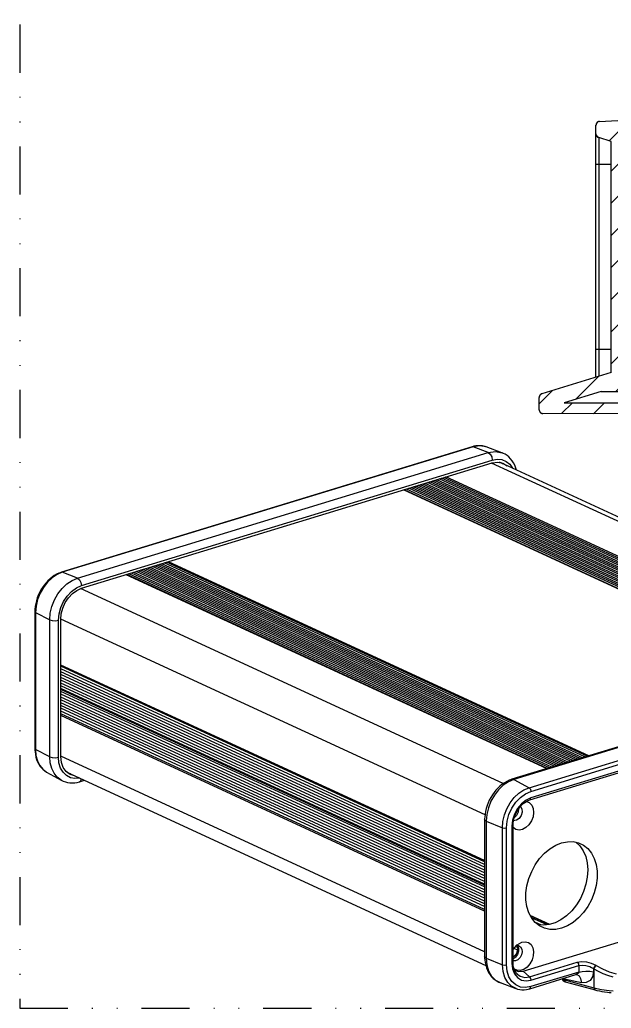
# Model space of a CAD drawing. Header units: millimetres. Extents: x 555 to 820, y -31 to 211.
# Drawn here: x 555.1 to 633.1, y -31.5 to 99 of the extents above; entities that cross this region are included whole.
import ezdxf

# ---------------------------------------------------------------- set-up
doc = ezdxf.new("R2010")
doc.units = ezdxf.units.MM
doc.linetypes.add('DIVIDE', pattern=[31.75, 12.7, -6.35, 0, -6.35, 0, -6.35])
doc.layers.add('1', color=7, linetype='Continuous')

# ---------------------------------------------------------------- blocks, each defined once
blk = doc.blocks.new('A$C312572CB')
at = {"layer": '1', "color": 7}
for p, q in [((72.17, 90.15), (4.38, 69.44)), ((72.3, 90.14), (4.51, 69.43)), ((72.45, 90.23), (72.17, 90.15)), ((72.23, 90.16), (72.17, 90.15)), ((72.3, 90.14), (72.23, 90.16)), ((73.42, 90.31), (72.3, 90.14)), ((74.81, 89.18), (72.3, 90.14)), ((72.73, 90.28), (72.45, 90.23)), ((73.11, 90.32), (72.73, 90.28)), ((73.49, 90.32), (73.11, 90.32)), ((74.48, 90.12), (73.42, 90.31)), ((73.86, 90.29), (73.49, 90.32)), ((74.21, 90.21), (73.86, 90.29)), ((74.27, 90.18), (74.21, 90.21)), ((74.33, 90.16), (74.27, 90.18)), ((77.06, 89.16), (74.48, 90.12)), ((7.02, 68.47), (74.81, 89.18)), ((74.81, 89.18), (75.99, 89.36)), ((74.81, 89.18), (75.14, 88.92)), ((75.14, 88.92), (75.38, 88.47)), ((75.38, 88.47), (75.47, 87.95)), ((75.47, 87.95), (76.28, 88.09)), ((75.99, 89.36), (77.1, 89.15)), ((76.28, 88.09), (77.05, 88.02)), ((77.34, 89.03), (77.09, 89.13)), ((77.57, 88.92), (77.34, 89.03)), ((77.9, 88.71), (77.57, 88.92)), ((78.21, 88.46), (77.9, 88.71)), ((78.5, 88.17), (78.21, 88.46)), ((78.75, 87.85), (78.5, 88.17)), ((7.68, 67.24), (75.47, 87.95)), ((7.68, 66.79), (75.47, 87.5)), ((144.71, 55.45), (75.33, 87.46)), ((75.47, 87.5), (76.37, 87.63)), ((76.37, 87.63), (77.22, 87.46)), ((145.69, 55.75), (76.64, 87.6)), ((76.94, 87.55), (77.1, 87.44)), ((77.05, 88.02), (77.75, 87.74)), ((77.1, 87.44), (77.25, 87.32)), ((77.22, 87.46), (77.93, 87.01)), ((77.75, 87.74), (78.34, 87.26)), ((78.34, 87.26), (78.8, 86.6)), ((78.98, 87.5), (78.75, 87.85)), ((79.18, 87.12), (78.98, 87.5)), ((79.46, 86.3), (79.18, 87.12)), ((136.09, 52.82), (66.71, 84.83)), ((136.49, 52.94), (67.11, 84.95)), ((136.87, 53.06), (67.49, 85.06)), ((137.19, 53.15), (67.81, 85.16)), ((131.06, 51.28), (61.68, 83.29)), ((131.44, 51.4), (62.06, 83.4)), ((131.84, 51.52), (62.46, 83.52)), ((132.22, 51.64), (62.84, 83.64)), ((132.61, 51.76), (63.23, 83.76)), ((132.99, 51.87), (63.61, 83.88)), ((133.39, 51.99), (64.01, 84)), ((133.77, 52.11), (64.39, 84.11)), ((134.17, 52.23), (64.79, 84.24)), ((134.54, 52.35), (65.16, 84.35)), ((134.94, 52.47), (65.56, 84.47)), ((135.32, 52.58), (65.94, 84.59)), ((135.72, 52.71), (66.34, 84.71)), ((130.21, 51.02), (60.83, 83.03)), ((130.29, 51.05), (60.91, 83.05)), ((130.67, 51.16), (61.29, 83.17)), ((88.4, 38.25), (19.02, 70.25)), ((88.78, 38.37), (19.4, 70.37)), ((89.18, 38.49), (19.8, 70.49)), ((89.56, 38.6), (20.18, 70.61)), ((89.96, 38.72), (20.58, 70.73)), ((90.33, 38.84), (20.95, 70.84)), ((90.73, 38.96), (21.35, 70.97)), ((91.11, 39.08), (21.73, 71.08)), ((91.42, 39.17), (22.05, 71.18)), ((2.82, 68.52), (2.06, 67.79)), ((2.84, 68.64), (2.49, 68.36)), ((3.65, 69.07), (2.82, 68.52)), ((3.2, 68.89), (2.84, 68.64)), ((3.58, 69.11), (3.2, 68.89)), ((3.96, 69.29), (3.58, 69.11)), ((4.51, 69.43), (3.65, 69.07)), ((4.17, 69.37), (3.96, 69.29)), ((4.38, 69.44), (4.17, 69.37)), ((4.44, 69.45), (4.38, 69.44)), ((4.51, 69.43), (4.44, 69.45)), ((7.02, 68.47), (4.51, 69.43)), ((84.44, 37.04), (15.06, 69.04)), ((84.53, 37.07), (15.15, 69.07)), ((84.9, 37.18), (15.52, 69.19)), ((85.3, 37.3), (15.92, 69.31)), ((85.68, 37.42), (16.3, 69.42)), ((86.08, 37.54), (16.7, 69.54)), ((86.46, 37.65), (17.08, 69.66)), ((86.85, 37.78), (17.47, 69.78)), ((87.23, 37.89), (17.85, 69.9)), ((87.63, 38.01), (18.25, 70.02)), ((88.01, 38.13), (18.63, 70.13)), ((1.39, 66.93), (0.84, 65.97)), ((1.25, 66.94), (1, 66.53)), ((1.53, 67.33), (1.25, 66.94)), ((2.06, 67.79), (1.39, 66.93)), ((1.83, 67.7), (1.53, 67.33)), ((2.15, 68.04), (1.83, 67.7)), ((2.49, 68.36), (2.15, 68.04)), ((4.48, 66.77), (5.27, 67.52)), ((5.27, 67.52), (6.13, 68.09)), ((6.13, 68.09), (7.02, 68.47)), ((6.84, 66.86), (7.68, 67.24)), ((7.02, 68.47), (7.35, 68.21)), ((7.35, 68.21), (7.59, 67.76)), ((7.59, 67.76), (7.68, 67.24)), ((0.56, 65.65), (0.39, 65.2)), ((0.84, 65.97), (0.43, 64.93)), ((0.77, 66.1), (0.56, 65.65)), ((1, 66.53), (0.77, 66.1)), ((3.21, 64.88), (3.78, 65.88)), ((3.78, 65.88), (4.48, 66.77)), ((4.71, 64.62), (5.31, 65.52)), ((5, 64.43), (5.55, 65.24)), ((5.31, 65.52), (6.03, 66.28)), ((5.55, 65.24), (6.2, 65.93)), ((6.03, 66.28), (6.84, 66.86)), ((6.2, 65.93), (6.92, 66.45)), ((6.92, 66.45), (7.68, 66.79)), ((77.29, 34.57), (7.54, 66.74)), ((0.06, 63.8), (0.01, 63.33)), ((0.14, 64.27), (0.06, 63.8)), ((0.18, 63.86), (0.1, 62.81)), ((0.25, 64.73), (0.14, 64.27)), ((0.43, 64.93), (0.18, 63.86)), ((0.39, 65.2), (0.25, 64.73)), ((2.53, 62.7), (2.79, 63.8)), ((2.79, 63.8), (3.21, 64.88)), ((3.98, 62.57), (4.26, 63.62)), ((4.26, 63.62), (4.71, 64.62)), ((4.6, 63.53), (5, 64.43)), ((0.01, 63.33), (0, 63.12)), ((0, 63.12), (0, 62.92)), ((0.02, 62.86), (0, 62.92)), ((0, 62.92), (0, 40.31)), ((0.1, 62.81), (0.02, 62.86)), ((0.1, 62.81), (0.1, 40.19)), ((0.1, 62.81), (2.44, 61.6)), ((2.44, 61.6), (2.53, 62.7)), ((3.88, 61.53), (3.98, 62.57)), ((4.26, 61.65), (4.34, 62.59)), ((4.34, 62.59), (4.6, 63.53)), ((2.44, 38.99), (2.44, 61.6)), ((2.44, 61.6), (2.86, 61.48)), ((2.86, 61.48), (3.39, 61.45)), ((3.39, 61.45), (3.88, 61.53)), ((3.88, 38.92), (3.88, 61.53)), ((74.27, 29.42), (4.26, 61.72)), ((4.26, 39.03), (4.26, 61.65)), ((146.51, 56), (78.72, 35.29)), ((146.83, 55.96), (79.04, 35.24)), ((74.21, 21.85), (4.26, 54.12)), ((74.21, 21.68), (4.26, 53.95)), ((81.55, 33.89), (149.34, 54.61)), ((81.85, 33.29), (149.64, 54)), ((74.21, 21.21), (4.26, 53.48)), ((74.21, 20.75), (4.26, 53.02)), ((74.21, 20.29), (4.26, 52.56)), ((81.68, 31.89), (149.47, 52.6)), ((149.64, 52.93), (81.85, 32.22)), ((74.21, 19.82), (4.26, 52.09)), ((74.21, 19.36), (4.26, 51.63)), ((74.21, 18.9), (4.26, 51.16)), ((74.21, 18.43), (4.26, 50.7)), ((74.21, 17.97), (4.26, 50.24)), ((74.21, 17.8), (4.26, 50.07)), ((74.21, 17.8), (4.26, 50.07)), ((74.21, 17.51), (4.26, 49.77)), ((74.21, 17.04), (4.26, 49.31)), ((74.21, 16.58), (4.26, 48.85)), ((74.21, 16.12), (4.26, 48.38)), ((74.21, 15.65), (4.26, 47.92)), ((74.21, 15.19), (4.26, 47.46)), ((74.21, 14.73), (4.26, 46.99)), ((74.21, 14.26), (4.26, 46.53)), ((74.21, 13.8), (4.26, 46.07)), ((74.21, 13.51), (4.26, 45.78)), ((0.02, 40.25), (0, 40.31)), ((0, 40.31), (0, 40.06)), ((0, 40.06), (0.02, 39.82)), ((0.1, 40.19), (0.02, 40.25)), ((0.02, 39.82), (0.07, 39.38)), ((0.07, 39.38), (0.16, 38.95)), ((0.1, 40.19), (0.17, 39.23)), ((2.44, 38.99), (0.1, 40.19)), ((0.17, 39.23), (0.41, 38.34)), ((0.16, 38.95), (0.28, 38.54)), ((0.28, 38.54), (0.43, 38.16)), ((0.41, 38.34), (0.79, 37.57)), ((0.43, 38.16), (0.62, 37.8)), ((0.62, 37.8), (0.83, 37.46)), ((0.79, 37.57), (1.3, 36.94)), ((2.52, 37.99), (2.44, 38.99)), ((2.44, 38.99), (2.86, 38.86)), ((2.77, 37.07), (2.52, 37.99)), ((2.86, 38.86), (3.39, 38.84)), ((3.39, 38.84), (3.88, 38.92)), ((3.97, 37.98), (3.88, 38.92)), ((4.23, 37.14), (3.97, 37.98)), ((74.21, 6.83), (4.26, 39.1)), ((4.36, 38.07), (4.26, 39.03)), ((4.66, 37.22), (4.36, 38.07)), ((0.83, 37.46), (1.07, 37.16)), ((1.07, 37.16), (1.35, 36.89)), ((1.3, 36.94), (1.93, 36.48)), ((1.35, 36.89), (1.5, 36.77)), ((1.5, 36.77), (1.67, 36.66)), ((1.93, 36.48), (4.34, 35.13)), ((3.16, 36.27), (2.77, 37.07)), ((3.69, 35.62), (3.16, 36.27)), ((4.64, 36.43), (4.23, 37.14)), ((5.2, 35.89), (4.64, 36.43)), ((5.15, 36.55), (4.66, 37.22)), ((5.79, 36.09), (5.15, 36.55)), ((5.86, 35.54), (5.2, 35.89)), ((5.25, 36.47), (74.39, 4.57)), ((5.67, 36.22), (5.48, 36.27)), ((5.86, 36.19), (5.67, 36.22)), ((6.54, 35.87), (5.79, 36.09)), ((4.34, 35.13), (3.69, 35.62)), ((4.2, 35.24), (4.26, 35.19)), ((4.26, 35.19), (4.32, 35.15)), ((4.32, 35.15), (4.66, 34.97)), ((4.66, 34.97), (5.03, 34.84)), ((5.03, 34.84), (5.4, 34.75)), ((5.4, 34.75), (5.78, 34.7)), ((5.78, 34.7), (6.17, 34.68)), ((6.61, 35.39), (5.86, 35.54)), ((6.17, 34.68), (6.56, 34.71)), ((6.56, 34.71), (6.95, 34.77)), ((7.41, 35.47), (6.61, 35.39)), ((6.95, 34.77), (7.34, 34.87)), ((7.34, 34.87), (8.16, 35.12)), ((7.34, 34.87), (7.55, 35.04)), ((7.55, 35.04), (7.67, 35.35)), ((77.29, 34.29), (76.5, 33.55)), ((77.1, 34.46), (76.74, 34.17)), ((77.48, 34.71), (77.1, 34.46)), ((78.15, 34.87), (77.29, 34.29)), ((77.86, 34.94), (77.48, 34.71)), ((78.26, 35.12), (77.86, 34.94)), ((79.04, 35.24), (78.15, 34.87)), ((78.49, 35.21), (78.26, 35.12)), ((78.72, 35.29), (78.49, 35.21)), ((78.88, 35.3), (78.72, 35.29)), ((79.04, 35.24), (78.88, 35.3)), ((79.04, 35.24), (81.55, 33.89)), ((75.48, 32.72), (75.22, 32.29)), ((75.81, 32.65), (75.24, 31.65)), ((75.76, 33.12), (75.48, 32.72)), ((76.07, 33.49), (75.76, 33.12)), ((76.5, 33.55), (75.81, 32.65)), ((76.4, 33.84), (76.07, 33.49)), ((76.74, 34.17), (76.4, 33.84)), ((79.1, 32.26), (79.86, 32.98)), ((79.86, 32.98), (80.69, 33.53)), ((80.1, 32.28), (80.95, 32.9)), ((80.69, 33.53), (81.55, 33.89)), ((80.95, 32.9), (81.85, 33.29)), ((81.55, 33.89), (81.76, 33.65)), ((81.76, 33.65), (81.85, 33.29)), ((74.78, 31.4), (74.6, 30.93)), ((74.98, 31.85), (74.78, 31.4)), ((75.24, 31.65), (74.82, 30.58)), ((75.22, 32.29), (74.98, 31.85)), ((77.88, 30.43), (78.43, 31.4)), ((78.43, 31.4), (79.1, 32.26)), ((78.7, 30.52), (79.34, 31.48)), ((79.34, 31.48), (80.1, 32.28)), ((80.29, 31.24), (79.64, 30.45)), ((80.07, 30.76), (80.31, 31.02)), ((81.04, 31.85), (80.29, 31.24)), ((80.31, 31.02), (80.57, 31.26)), ((80.57, 31.26), (80.84, 31.47)), ((80.84, 31.47), (81.11, 31.64)), ((81.85, 32.22), (81.04, 31.85)), ((81.09, 31.63), (81.58, 31.43)), ((81.11, 31.64), (81.4, 31.78)), ((81.4, 31.78), (81.68, 31.89)), ((81.58, 31.43), (81.97, 31.03)), ((81.68, 31.89), (81.8, 32)), ((81.8, 32), (81.85, 32.22)), ((81.97, 31.03), (82.21, 30.48)), ((74.27, 29.5), (74.22, 29.02)), ((74.35, 29.98), (74.27, 29.5)), ((74.46, 30.46), (74.35, 29.98)), ((74.6, 30.93), (74.46, 30.46)), ((74.56, 29.47), (74.47, 28.38)), ((74.82, 30.58), (74.56, 29.47)), ((77.22, 28.33), (77.47, 29.39)), ((77.47, 29.39), (77.88, 30.43)), ((77.93, 28.35), (78.22, 29.46)), ((78.22, 29.46), (78.7, 30.52)), ((79.14, 29.52), (78.83, 28.53)), ((79.64, 30.45), (79.14, 29.52)), ((79.15, 29.12), (79.28, 29.47)), ((79.28, 29.47), (79.45, 29.82)), ((79.45, 29.82), (79.63, 30.15)), ((79.75, 29.84), (79.49, 29.3)), ((79.58, 30.05), (79.7, 30)), ((79.61, 30.1), (79.67, 30.01)), ((79.63, 30.15), (79.84, 30.46)), ((79.67, 30.01), (79.76, 29.98)), ((79.82, 30.4), (79.75, 29.84)), ((79.76, 29.98), (79.79, 29.98)), ((79.84, 30.46), (80.07, 30.76)), ((80.12, 30.81), (80.35, 30.4)), ((80.38, 29.87), (80.22, 29.31)), ((80.35, 30.4), (80.38, 29.87)), ((82.28, 29.82), (82.19, 29.11)), ((82.21, 30.48), (82.28, 29.82)), ((74.22, 29.02), (74.21, 28.82)), ((74.21, 28.82), (74.21, 28.63)), ((74.28, 28.5), (74.21, 28.63)), ((74.21, 28.63), (74.21, 6.02)), ((74.47, 28.38), (74.28, 28.5)), ((74.47, 28.38), (74.47, 5.76)), ((74.47, 28.38), (77.14, 27.27)), ((77.14, 27.27), (77.22, 28.33)), ((77.82, 27.25), (77.93, 28.35)), ((78.83, 28.53), (78.72, 27.53)), ((78.91, 27.85), (78.92, 28.03)), ((78.91, 27.67), (78.91, 27.85)), ((78.92, 28.03), (78.97, 28.39)), ((78.97, 28.39), (79.04, 28.75)), ((79.45, 28.52), (78.99, 28.45)), ((79.04, 28.75), (79.15, 29.12)), ((79.49, 29.3), (79.1, 28.91)), ((79.88, 28.83), (79.45, 28.52)), ((80.22, 29.31), (79.88, 28.83)), ((81.52, 27.79), (81.02, 27.31)), ((81.93, 28.41), (81.52, 27.79)), ((82.19, 29.11), (81.93, 28.41)), ((77.14, 27.27), (77.47, 27.21)), ((77.14, 4.66), (77.14, 27.27)), ((77.47, 27.21), (77.82, 27.25)), ((77.82, 4.64), (77.82, 27.25)), ((78.86, 27.59), (78.72, 27.53)), ((78.72, 27.53), (78.72, 4.91)), ((78.91, 27.67), (78.86, 27.59)), ((78.91, 5.06), (78.91, 27.67)), ((79.35, 27), (78.91, 27.31)), ((79.88, 26.89), (79.35, 27)), ((80.45, 27), (79.88, 26.89)), ((81.02, 27.31), (80.45, 27)), ((85.93, 24.39), (86.9, 24.78)), ((86.9, 24.78), (87.87, 24.98)), ((87.87, 24.98), (88.82, 24.99)), ((88.82, 24.99), (89.71, 24.79)), ((89.26, 24.92), (89.93, 24.27)), ((89.71, 24.79), (90.52, 24.4)), ((80.59, 3.62), (148.38, 24.33)), ((83.28, 22.19), (84.1, 23.08)), ((84.1, 23.08), (84.99, 23.82)), ((84.99, 23.82), (85.93, 24.39)), ((89.93, 24.27), (90.47, 23.47)), ((90.47, 23.47), (90.88, 22.53)), ((90.52, 24.4), (91.24, 23.83)), ((91.24, 23.83), (91.84, 23.1)), ((91.84, 23.1), (92.3, 22.22)), ((82.56, 21.18), (83.28, 22.19)), ((90.88, 22.53), (91.13, 21.48)), ((91.13, 21.48), (91.22, 20.34)), ((92.3, 22.22), (92.62, 21.21)), ((92.62, 21.21), (92.78, 20.12)), ((81.5, 18.92), (81.97, 20.08)), ((81.97, 20.08), (82.56, 21.18)), ((91.22, 20.34), (91.15, 19.15)), ((92.78, 20.12), (92.78, 18.95)), ((81.19, 17.72), (81.5, 18.92)), ((90.92, 17.95), (90.53, 16.76)), ((91.15, 19.15), (90.92, 17.95)), ((92.78, 18.95), (92.62, 17.76)), ((81.03, 16.53), (81.19, 17.72)), ((81.03, 15.36), (81.03, 16.53)), ((90.53, 16.76), (90, 15.61)), ((92.3, 16.56), (91.84, 15.39)), ((92.62, 17.76), (92.3, 16.56)), ((81.19, 14.26), (81.03, 15.36)), ((90, 15.61), (89.35, 14.55)), ((91.84, 15.39), (91.24, 14.29)), ((81.5, 13.26), (81.19, 14.26)), ((81.97, 12.38), (81.5, 13.26)), ((88.58, 13.59), (87.72, 12.77)), ((89.35, 14.55), (88.58, 13.59)), ((90.52, 13.29), (89.71, 12.4)), ((91.24, 14.29), (90.52, 13.29)), ((84.95, 11.32), (81.71, 12.82)), ((84.88, 11.31), (81.74, 12.75)), ((84.51, 11.24), (81.94, 12.43)), ((82.56, 11.64), (81.97, 12.38)), ((83.6, 11.2), (82.5, 11.71)), ((83.28, 11.07), (82.56, 11.64)), ((85.84, 11.61), (84.86, 11.3)), ((86.8, 12.1), (85.84, 11.61)), ((87.72, 12.77), (86.8, 12.1)), ((88.82, 11.66), (87.87, 11.09)), ((89.71, 12.4), (88.82, 11.66)), ((83.9, 11.2), (82.97, 11.29)), ((84.1, 10.69), (83.28, 11.07)), ((84.86, 11.3), (83.9, 11.2)), ((84.99, 10.49), (84.1, 10.69)), ((85.93, 10.49), (84.99, 10.49)), ((86.9, 10.69), (85.93, 10.49)), ((87.87, 11.09), (86.9, 10.69)), ((79.56, 7.96), (80.36, 8.41)), ((80.36, 8.41), (80.92, 8.48)), ((80.92, 8.48), (81.44, 8.34)), ((81.44, 8.34), (81.86, 8)), ((78.91, 7.18), (79.56, 7.96)), ((79.59, 7.12), (79.03, 7.37)), ((79.76, 7.45), (79.27, 7.67)), ((79.51, 6.63), (79.27, 6.2)), ((79.43, 7.84), (79.82, 7.83)), ((79.59, 7.12), (79.51, 6.63)), ((79.64, 7.79), (79.52, 7.85)), ((79.64, 7.3), (79.59, 7.12)), ((79.6, 7.86), (79.79, 7.44)), ((79.76, 7.45), (79.64, 7.3)), ((79.81, 6.92), (79.64, 6.39)), ((79.79, 7.46), (79.76, 7.45)), ((79.79, 7.44), (79.81, 6.92)), ((79.82, 7.83), (80.14, 7.63)), ((80.14, 7.63), (80.34, 7.27)), ((80.39, 6.81), (80.29, 6.31)), ((80.34, 7.27), (80.39, 6.81)), ((81.86, 8), (82.15, 7.49)), ((82.15, 7.49), (82.28, 6.86)), ((82.28, 6.86), (82.24, 6.17)), ((74.28, 5.88), (74.21, 6.02)), ((74.21, 6.02), (74.21, 5.76)), ((74.21, 5.76), (74.23, 5.5)), ((74.23, 5.5), (74.29, 5.04)), ((74.47, 5.76), (74.28, 5.88)), ((74.29, 5.04), (74.38, 4.6)), ((74.47, 5.76), (77.14, 4.66)), ((74.47, 5.76), (74.57, 4.65)), ((78.86, 4.98), (78.72, 4.91)), ((78.72, 4.91), (78.83, 3.98)), ((78.91, 5.06), (78.86, 4.98)), ((79.27, 6.2), (78.91, 5.91)), ((79.32, 5.93), (78.91, 5.62)), ((79.3, 5.3), (78.91, 5.3)), ((78.91, 4.84), (78.91, 5.06)), ((79.7, 5.5), (79.3, 5.3)), ((79.64, 6.39), (79.32, 5.93)), ((80.05, 5.85), (79.7, 5.5)), ((80.29, 6.31), (80.05, 5.85)), ((81.63, 2.67), (89.5, 5.08)), ((82.03, 5.46), (81.67, 4.82)), ((82.24, 6.17), (82.03, 5.46)), ((89.5, 5.08), (90.19, 5.19)), ((89.5, 5.08), (89.59, 4.97)), ((89.59, 4.97), (89.67, 4.84)), ((90.19, 5.19), (90.99, 5.15)), ((90.99, 5.15), (91.8, 4.94)), ((91.8, 4.94), (92.55, 4.58)), ((74.38, 4.6), (74.51, 4.17)), ((74.51, 4.17), (74.67, 3.76)), ((74.57, 4.65), (74.87, 3.65)), ((74.67, 3.76), (74.87, 3.38)), ((74.87, 3.65), (75.35, 2.8)), ((74.87, 3.38), (75.1, 3.02)), ((77.14, 4.66), (77.47, 4.59)), ((77.24, 3.57), (77.14, 4.66)), ((77.53, 2.59), (77.24, 3.57)), ((77.47, 4.59), (77.82, 4.64)), ((77.93, 3.6), (77.82, 4.64)), ((78.22, 2.67), (77.93, 3.6)), ((78.83, 3.98), (79.14, 3.17)), ((78.93, 4.62), (78.91, 4.84)), ((78.98, 4.3), (78.93, 4.62)), ((79.07, 4), (78.98, 4.3)), ((79.53, 3.76), (79.05, 4)), ((79.18, 3.71), (79.07, 4)), ((79.13, 3.78), (79.82, 3.54)), ((79.32, 3.46), (79.18, 3.71)), ((79.43, 3.31), (79.32, 3.46)), ((79.56, 3.19), (79.43, 3.31)), ((80.08, 3.73), (79.53, 3.76)), ((79.82, 3.54), (80.59, 3.62)), ((80.65, 3.91), (80.08, 3.73)), ((80.59, 3.62), (81.63, 2.67)), ((81.2, 4.28), (80.65, 3.91)), ((81.67, 4.82), (81.2, 4.28)), ((81.85, 2.13), (89.73, 4.53)), ((89.73, 3.46), (81.85, 1.06)), ((89.67, 3.29), (89.6, 3.21)), ((89.67, 4.84), (89.71, 4.69)), ((89.71, 3.38), (89.67, 3.29)), ((89.71, 4.69), (89.73, 4.53)), ((89.73, 3.46), (89.71, 3.38)), ((89.73, 4.53), (90.28, 4.62)), ((89.73, 4.53), (89.73, 3.46)), ((89.73, 3.46), (90.29, 3.58)), ((90.28, 4.62), (90.91, 4.56)), ((90.29, 3.58), (90.93, 3.63)), ((90.91, 4.56), (91.56, 4.36)), ((90.93, 3.63), (91.58, 3.6)), ((91.56, 4.36), (91.86, 4.22)), ((91.58, 3.6), (92.16, 3.49)), ((91.86, 4.22), (92.16, 4.03)), ((92.16, 3.49), (92.02, 2.68)), ((92.22, 4.19), (92.16, 4.03)), ((92.16, 4.03), (92.16, 3.49)), ((92.16, 4.03), (92.24, 3.99)), ((92.32, 4.35), (92.22, 4.19)), ((92.3, 4.15), (92.24, 3.99)), ((92.24, 3.99), (92.96, 3.59)), ((92.24, 3.99), (92.24, 0.87)), ((92.39, 4.31), (92.3, 4.15)), ((92.43, 4.49), (92.32, 4.35)), ((92.5, 4.44), (92.39, 4.31)), ((92.55, 4.58), (92.43, 4.49)), ((92.62, 4.54), (92.5, 4.44)), ((92.55, 4.58), (92.62, 4.54)), ((92.62, 4.54), (93.63, 3.99)), ((92.96, 3.59), (93.71, 3.25)), ((93.63, 3.99), (94.73, 3.52)), ((94.73, 3.52), (95.9, 3.15)), ((75.1, 3.02), (75.35, 2.7)), ((75.35, 2.8), (76, 2.15)), ((75.35, 2.7), (75.64, 2.41)), ((75.64, 2.41), (75.95, 2.16)), ((75.95, 2.16), (76.28, 1.95)), ((76, 2.15), (76.78, 1.72)), ((76.28, 1.95), (76.56, 1.82)), ((76.56, 1.82), (76.85, 1.71)), ((76.78, 1.72), (79.37, 0.75)), ((78.01, 1.77), (77.53, 2.59)), ((78.65, 1.14), (78.01, 1.77)), ((78.7, 1.9), (78.22, 2.67)), ((79.34, 1.34), (78.7, 1.9)), ((79.14, 3.17), (79.64, 2.55)), ((79.48, 3.25), (80.08, 2.77)), ((79.64, 2.55), (80.29, 2.15)), ((80.08, 2.77), (80.82, 2.57)), ((80.29, 2.15), (81.04, 2.01)), ((80.82, 2.57), (81.63, 2.67)), ((81.04, 2.01), (81.85, 2.13)), ((81.63, 2.67), (81.79, 2.43)), ((81.68, 0.72), (89.28, 3.04)), ((81.79, 2.43), (81.85, 2.13)), ((86.98, 2.34), (87.04, 2.19)), ((87.03, 2.36), (87.06, 2.31)), ((87.04, 2.19), (87.1, 2.1)), ((87.06, 2.31), (87.17, 2.24)), ((87.1, 2.1), (87.18, 2.02)), ((87.17, 2.38), (87.15, 2.39)), ((87.36, 2.31), (87.17, 2.38)), ((87.17, 2.24), (87.2, 2.08)), ((87.17, 2.24), (87.36, 2.17)), ((87.18, 2.02), (87.26, 1.95)), ((87.2, 2.08), (87.24, 2)), ((87.24, 2), (87.32, 1.92)), ((87.26, 1.95), (87.36, 1.9)), ((87.32, 1.92), (87.41, 1.89)), ((87.35, 2.45), (87.36, 2.31)), ((87.36, 2.31), (87.36, 2.17)), ((90.17, 1.71), (87.36, 2.31)), ((87.36, 2.17), (87.38, 2.01)), ((87.36, 2.17), (92.24, 0.87)), ((87.38, 2.01), (87.52, 1.85)), ((87.41, 1.89), (87.49, 1.86)), ((87.47, 1.86), (92.46, 0.52)), ((89.26, 3.04), (89.33, 3.05)), ((89.6, 3.21), (89.27, 3.05)), ((89.33, 3.05), (89.4, 3.06)), ((89.4, 3.06), (89.78, 2.85)), ((89.78, 2.85), (90.05, 2.38)), ((90.05, 2.38), (90.17, 1.71)), ((90.96, 1.72), (90.17, 1.71)), ((91.6, 2.06), (90.96, 1.72)), ((92.02, 2.68), (91.6, 2.06)), ((93.71, 3.25), (94.49, 2.94)), ((94.49, 2.94), (95.34, 2.67)), ((79.42, 0.73), (78.65, 1.14)), ((80.1, 1), (79.34, 1.34)), ((79.43, 0.75), (79.53, 0.7)), ((79.53, 0.7), (79.64, 0.67)), ((79.64, 0.67), (79.99, 0.58)), ((79.99, 0.58), (80.36, 0.55)), ((80.95, 0.9), (80.1, 1)), ((80.36, 0.55), (80.74, 0.55)), ((80.74, 0.55), (81.12, 0.59)), ((81.85, 1.06), (80.95, 0.9)), ((81.12, 0.59), (81.4, 0.65)), ((81.4, 0.65), (81.68, 0.72)), ((81.68, 0.72), (81.8, 0.84)), ((81.8, 0.84), (81.85, 1.06)), ((92.24, 0.87), (93.5, 0.59)), ((92.24, 0.87), (92.26, 0.7)), ((92.26, 0.7), (92.41, 0.54)), ((92.41, 0.54), (92.57, 0.5)), ((92.57, 0.5), (92.74, 0.45)), ((92.74, 0.45), (93.14, 0.36)), ((93.14, 0.36), (93.56, 0.28)), ((93.5, 0.59), (94.77, 0.42)), ((93.56, 0.28), (94.01, 0.21)), ((94.01, 0.21), (94.47, 0.14)), ((94.47, 0.14), (94.76, 0.11)), ((94.76, 0.11), (95.05, 0.08)), ((94.77, 0.42), (95.39, 0.36)), ((95.05, 0.08), (95.11, 0.08))]:
    blk.add_line(p, q, dxfattribs=at)

msp = doc.modelspace()

# ---------------------------------------------------------------- hatches: boundary and pattern name
at = {"linetype": 'Continuous'}
h = msp.add_hatch(dxfattribs=at)
h.set_pattern_fill('DEFAULT__3', color=40, scale=3, angle=45, style=0, pattern_type=0)
h.set_pattern_definition([(45, (471.908, -69.4505), (-2.12132, 2.12132), [])])
edge = h.paths.add_edge_path()
edge.add_line((636.63, 84.811), (636.63, 84.328))
edge.add_line((636.63, 84.328), (635.63, 84.311))
edge.add_line((635.63, 51.111), (635.63, 84.311))
edge.add_line((636.63, 51.093), (635.63, 51.111))
edge.add_line((636.63, 51.093), (636.63, 49.957))
edge.add_line((631.794, 49.957), (636.63, 49.957))
edge.add_line((631.794, 49.957), (626.945, 48.464))
edge.add_line((626.945, 48.464), (636.63, 48.464))
edge.add_line((636.63, 48.464), (636.63, 47.995))
edge.add_spline(control_points=[(636.63, 47.995), (636.63, 47.408), (636.214, 46.993), (635.627, 46.995)], knot_values=[0, 0, 0, 0, 1, 1, 1, 1], weights=[1, 0.8039144, 0.8039144, 1], degree=3, periodic=0)
edge.add_line((635.627, 46.995), (624.129, 47.035))
edge.add_spline(control_points=[(623.63, 47.535), (623.63, 47.243), (623.836, 47.036), (624.129, 47.035)], knot_values=[0, 0, 0, 0, 1, 1, 1, 1], weights=[1, 0.8055599, 0.8055599, 1], degree=3, periodic=0)
edge.add_line((623.63, 47.535), (623.63, 49.168))
edge.add_spline(control_points=[(623.983, 49.646), (623.766, 49.579), (623.63, 49.395), (623.63, 49.168)], knot_values=[0, 0, 0, 0, 1, 1, 1, 1], weights=[1, 0.869607, 0.869607, 1], degree=3, periodic=0)
edge.add_line((633.13, 52.461), (623.983, 49.646))
edge.add_line((633.13, 52.461), (633.13, 82.961))
edge.add_line((633.13, 82.961), (631.483, 83.468))
edge.add_spline(control_points=[(631.483, 83.468), (631.266, 83.535), (631.13, 83.718), (631.13, 83.946)], knot_values=[0, 0, 0, 0, 1, 1, 1, 1], weights=[1, 0.869607, 0.869607, 1], degree=3, periodic=0)
edge.add_line((631.13, 83.946), (631.13, 85.102))
edge.add_spline(control_points=[(631.604, 85.601), (631.324, 85.586), (631.13, 85.383), (631.13, 85.102)], knot_values=[0, 0, 0, 0, 1, 1, 1, 1], weights=[1, 0.8169162, 0.8169162, 1], degree=3, periodic=0)
edge.add_line((631.604, 85.601), (635.578, 85.809))
edge.add_spline(control_points=[(635.578, 85.809), (636.188, 85.841), (636.63, 85.421), (636.63, 84.811)], knot_values=[0, 0, 0, 0, 1, 1, 1, 1], weights=[1, 0.7922364, 0.7922364, 1], degree=3, periodic=0)

# ---------------------------------------------------------------- linework, layer by layer
at = {"color": 7, "linetype": 'Continuous'}
for p, q in [((631.13, 83.946), (631.13, 85.102)), ((631.13, 51.845), (631.13, 85.102)), ((631.604, 85.601), (635.578, 85.809)), ((631.604, 85.601), (635.578, 85.809)), ((633.13, 82.961), (631.483, 83.468)), ((631.483, 83.468), (631.483, 51.954)), ((633.13, 82.961), (631.483, 83.468)), ((633.13, 52.461), (633.13, 82.961)), ((633.13, 52.461), (633.13, 82.961)), ((633.13, 79.911), (631.13, 79.911)), ((631.13, 55.511), (633.13, 55.511)), ((633.13, 52.461), (623.983, 49.646)), ((633.13, 52.461), (623.983, 49.646)), ((631.794, 49.957), (626.945, 48.464)), ((631.794, 49.957), (626.945, 48.464)), ((631.794, 49.957), (636.63, 49.957)), ((631.794, 49.957), (636.63, 49.957)), ((623.63, 47.535), (623.63, 49.168)), ((623.63, 47.535), (623.63, 49.168)), ((626.945, 48.464), (636.63, 48.464)), ((626.945, 48.464), (636.63, 48.464)), ((635.627, 46.995), (624.129, 47.035)), ((635.627, 46.995), (624.129, 47.035))]:
    msp.add_line(p, q, dxfattribs=at)
for centre, start, end in [((631.63, 85.102), 93, 180), ((631.63, 83.946), 180, 252.89327), ((624.13, 49.168), 107.10673, 180), ((624.13, 47.535), 180, 269.8)]:
    msp.add_arc(centre, 0.5, start, end, dxfattribs=at)
for points, start_tangent, end_tangent in [([(631.604, 85.601), (631.599, 85.601), (631.593, 85.6), (631.588, 85.6), (631.582, 85.599), (631.577, 85.599), (631.572, 85.598), (631.566, 85.598), (631.561, 85.597), (631.555, 85.596), (631.55, 85.595), (631.544, 85.594), (631.538, 85.593), (631.533, 85.592), (631.527, 85.591), (631.522, 85.59), (631.516, 85.589), (631.511, 85.587), (631.505, 85.586), (631.5, 85.584), (631.494, 85.583), (631.488, 85.581), (631.483, 85.58), (631.477, 85.578), (631.472, 85.576), (631.466, 85.574), (631.461, 85.572), (631.455, 85.57), (631.449, 85.568), (631.444, 85.566), (631.438, 85.563), (631.433, 85.561), (631.427, 85.559), (631.422, 85.556), (631.416, 85.554), (631.411, 85.551), (631.406, 85.548), (631.4, 85.546), (631.395, 85.543), (631.39, 85.54), (631.384, 85.537), (631.379, 85.534), (631.374, 85.531), (631.368, 85.528), (631.363, 85.524), (631.358, 85.521), (631.353, 85.518), (631.348, 85.514), (631.343, 85.511), (631.338, 85.507), (631.333, 85.504), (631.328, 85.5), (631.323, 85.496), (631.318, 85.492), (631.313, 85.488), (631.308, 85.484), (631.304, 85.48), (631.299, 85.476), (631.294, 85.472), (631.29, 85.468), (631.285, 85.464), (631.281, 85.459), (631.276, 85.455), (631.272, 85.45), (631.268, 85.446), (631.263, 85.441), (631.259, 85.437), (631.255, 85.432), (631.251, 85.427), (631.247, 85.423), (631.243, 85.418), (631.239, 85.413), (631.235, 85.408), (631.231, 85.403), (631.228, 85.398), (631.224, 85.393), (631.22, 85.388), (631.217, 85.383), (631.213, 85.378), (631.21, 85.373), (631.207, 85.368), (631.204, 85.362), (631.2, 85.357), (631.197, 85.352), (631.194, 85.346), (631.191, 85.341), (631.188, 85.336), (631.185, 85.33), (631.183, 85.325), (631.18, 85.319), (631.177, 85.314), (631.175, 85.308), (631.172, 85.303), (631.17, 85.297), (631.168, 85.292), (631.165, 85.286), (631.163, 85.28), (631.161, 85.275), (631.159, 85.269), (631.157, 85.264), (631.155, 85.258), (631.153, 85.252), (631.152, 85.247), (631.15, 85.241), (631.148, 85.235), (631.147, 85.23), (631.145, 85.224), (631.144, 85.218), (631.143, 85.213), (631.141, 85.207), (631.14, 85.201), (631.139, 85.196), (631.138, 85.19), (631.137, 85.185), (631.136, 85.179), (631.135, 85.173), (631.135, 85.168), (631.134, 85.162), (631.133, 85.157), (631.133, 85.151), (631.132, 85.145), (631.132, 85.14), (631.131, 85.134), (631.131, 85.129), (631.131, 85.123), (631.131, 85.118), (631.13, 85.113), (631.13, 85.107), (631.13, 85.102)], (-0.9986295, -0.052336), (0, -1)), ([(631.483, 83.468), (631.474, 83.47), (631.465, 83.473), (631.457, 83.477), (631.448, 83.48), (631.439, 83.484), (631.43, 83.487), (631.421, 83.491), (631.413, 83.495), (631.404, 83.5), (631.395, 83.504), (631.387, 83.509), (631.378, 83.514), (631.37, 83.519), (631.361, 83.524), (631.353, 83.53), (631.345, 83.535), (631.336, 83.541), (631.328, 83.547), (631.32, 83.553), (631.312, 83.56), (631.305, 83.566), (631.297, 83.573), (631.289, 83.58), (631.282, 83.587), (631.275, 83.594), (631.268, 83.601), (631.261, 83.609), (631.254, 83.616), (631.247, 83.624), (631.241, 83.632), (631.234, 83.64), (631.228, 83.648), (631.222, 83.657), (631.216, 83.665), (631.211, 83.674), (631.205, 83.683), (631.2, 83.691), (631.195, 83.7), (631.19, 83.709), (631.185, 83.718), (631.18, 83.727), (631.176, 83.737), (631.172, 83.746), (631.168, 83.755), (631.164, 83.765), (631.161, 83.774), (631.157, 83.784), (631.154, 83.793), (631.151, 83.803), (631.148, 83.812), (631.146, 83.822), (631.143, 83.831), (631.141, 83.841), (631.139, 83.851), (631.138, 83.86), (631.136, 83.87), (631.135, 83.879), (631.133, 83.889), (631.132, 83.898), (631.132, 83.908), (631.131, 83.917), (631.131, 83.927), (631.13, 83.936), (631.13, 83.946)], (-0.9557585, 0.2941525), (0, 1)), ([(623.983, 49.646), (623.974, 49.643), (623.965, 49.64), (623.957, 49.637), (623.948, 49.633), (623.939, 49.63), (623.93, 49.626), (623.921, 49.622), (623.913, 49.618), (623.904, 49.613), (623.895, 49.609), (623.887, 49.604), (623.878, 49.599), (623.87, 49.594), (623.861, 49.589), (623.853, 49.584), (623.845, 49.578), (623.836, 49.572), (623.828, 49.566), (623.82, 49.56), (623.812, 49.554), (623.805, 49.547), (623.797, 49.54), (623.789, 49.533), (623.782, 49.526), (623.775, 49.519), (623.768, 49.512), (623.761, 49.504), (623.754, 49.497), (623.747, 49.489), (623.741, 49.481), (623.734, 49.473), (623.728, 49.465), (623.722, 49.456), (623.716, 49.448), (623.711, 49.439), (623.705, 49.431), (623.7, 49.422), (623.695, 49.413), (623.69, 49.404), (623.685, 49.395), (623.68, 49.386), (623.676, 49.377), (623.672, 49.367), (623.668, 49.358), (623.664, 49.349), (623.661, 49.339), (623.657, 49.33), (623.654, 49.32), (623.651, 49.311), (623.648, 49.301), (623.646, 49.291), (623.643, 49.282), (623.641, 49.272), (623.639, 49.263), (623.638, 49.253), (623.636, 49.243), (623.635, 49.234), (623.633, 49.224), (623.632, 49.215), (623.632, 49.205), (623.631, 49.196), (623.631, 49.186), (623.63, 49.177), (623.63, 49.168)], (-0.9557585, -0.2941525), (0, -1)), ([(623.63, 47.535), (623.63, 47.53), (623.63, 47.524), (623.631, 47.519), (623.631, 47.513), (623.631, 47.507), (623.631, 47.502), (623.632, 47.496), (623.632, 47.49), (623.633, 47.485), (623.633, 47.479), (623.634, 47.473), (623.635, 47.467), (623.636, 47.462), (623.637, 47.456), (623.638, 47.45), (623.639, 47.444), (623.64, 47.439), (623.641, 47.433), (623.642, 47.427), (623.643, 47.421), (623.645, 47.415), (623.646, 47.41), (623.648, 47.404), (623.65, 47.398), (623.651, 47.392), (623.653, 47.386), (623.655, 47.38), (623.657, 47.375), (623.659, 47.369), (623.661, 47.363), (623.663, 47.357), (623.665, 47.351), (623.668, 47.346), (623.67, 47.34), (623.672, 47.334), (623.675, 47.329), (623.678, 47.323), (623.68, 47.317), (623.683, 47.312), (623.686, 47.306), (623.689, 47.3), (623.692, 47.295), (623.695, 47.289), (623.698, 47.284), (623.701, 47.278), (623.705, 47.273), (623.708, 47.267), (623.711, 47.262), (623.715, 47.257), (623.719, 47.251), (623.722, 47.246), (623.726, 47.241), (623.73, 47.236), (623.734, 47.231), (623.738, 47.226), (623.742, 47.221), (623.746, 47.216), (623.75, 47.211), (623.754, 47.206), (623.758, 47.201), (623.763, 47.196), (623.767, 47.192), (623.772, 47.187), (623.776, 47.182), (623.781, 47.178), (623.785, 47.173), (623.79, 47.169), (623.795, 47.164), (623.8, 47.16), (623.804, 47.156), (623.809, 47.152), (623.814, 47.148), (623.819, 47.144), (623.824, 47.14), (623.83, 47.136), (623.835, 47.132), (623.84, 47.128), (623.845, 47.124), (623.85, 47.121), (623.856, 47.117), (623.861, 47.114), (623.866, 47.11), (623.872, 47.107), (623.877, 47.104), (623.883, 47.101), (623.888, 47.098), (623.894, 47.095), (623.9, 47.092), (623.905, 47.089), (623.911, 47.086), (623.916, 47.083), (623.922, 47.081), (623.928, 47.078), (623.933, 47.076), (623.939, 47.073), (623.945, 47.071), (623.951, 47.069), (623.956, 47.066), (623.962, 47.064), (623.968, 47.062), (623.974, 47.06), (623.98, 47.058), (623.985, 47.057), (623.991, 47.055), (623.997, 47.053), (624.003, 47.052), (624.009, 47.05), (624.015, 47.049), (624.02, 47.047), (624.026, 47.046), (624.032, 47.045), (624.038, 47.044), (624.044, 47.043), (624.049, 47.042), (624.055, 47.041), (624.061, 47.04), (624.067, 47.039), (624.072, 47.039), (624.078, 47.038), (624.084, 47.037), (624.089, 47.037), (624.095, 47.036), (624.101, 47.036), (624.106, 47.036), (624.112, 47.036), (624.117, 47.035), (624.123, 47.035), (624.129, 47.035)], (0, -1), (0.9999939, -0.0034907))]:
    msp.add_spline(points, degree=3, dxfattribs=dict(at, start_tangent=start_tangent, end_tangent=end_tangent))
at = {"layer": 'Defpoints', "color": 48, "linetype": 'DIVIDE', "ltscale": 0.5}
msp.add_lwpolyline([(555.065, -31.469), (820.182, -31.469), (820.182, 210.9), (555.065, 210.9)], close=True, dxfattribs=at)

# ---------------------------------------------------------------- block references
at = {"xscale": 0.8, "yscale": 0.8, "zscale": 0.8}
msp.add_blockref('A$C312572CB', (557.065, -29.469), dxfattribs=at)

doc.saveas('drawing.dxf')
